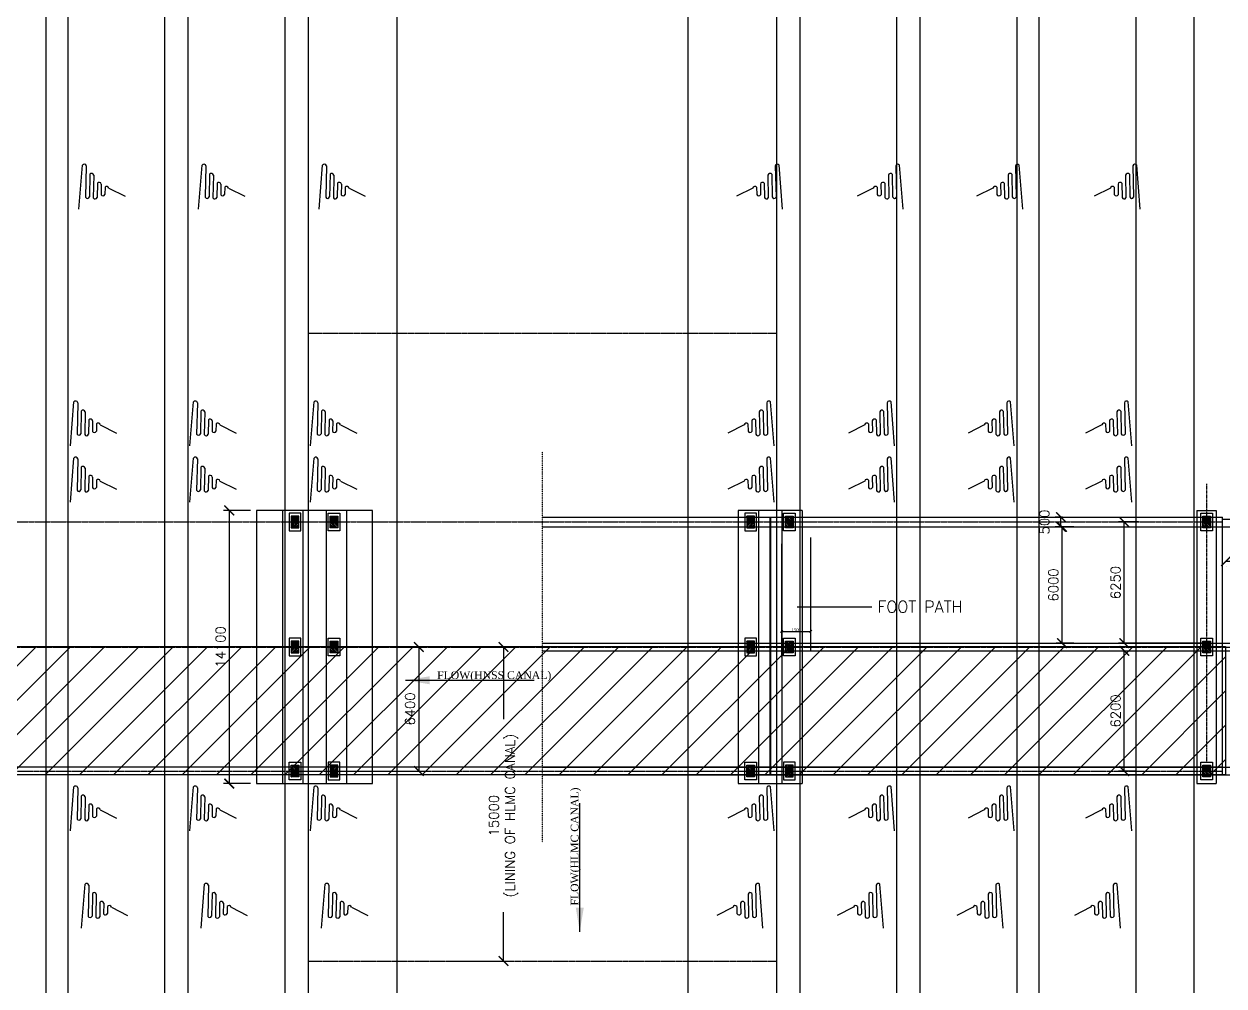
# Model space of a CAD drawing. Header units: inches. Extents: x -400915 to 515323, y 79868 to 577806.
# Drawn here: x -283651 to -221750, y 164398 to 214030 of the extents above; entities that cross this region are included whole.
import ezdxf

# ---------------------------------------------------------------- set-up
doc = ezdxf.new("R2010")
doc.units = ezdxf.units.IN
doc.header["$LTSCALE"] = 0.315
doc.header["$MEASUREMENT"] = 0
for name, pattern in [('ACAD_ISO03W100', [30, 12, -18]), ('CENTER', [50.8, 31.75, -6.35, 6.35, -6.35]), ('HIDDEN', [9.525, 6.35, -3.175])]:
    doc.linetypes.add(name, pattern=pattern)
doc.layers.get('0').update_dxf_attribs({"color": 9})
for name, color, linetype in [('CL', 5, 'CENTER'), ('rec', 7, 'Continuous'), ('stru', 2, 'Continuous')]:
    doc.layers.add(name, color=color, linetype=linetype)
doc.layers.add('crass barrier', color=1, linetype='Continuous', lineweight=20)
doc.layers.add('STRUC', color=2, linetype='Continuous', lineweight=20)
doc.styles.add('ROMANS', font='ROMANS')
doc.styles.add('S1', font='ROMANS.shx')
doc.styles.get("Standard").update_dxf_attribs({"font": 'romantic.ttf'})
doc.dimstyles.new('75', dxfattribs={"dimscale": 0, "dimtxt": 2.5, "dimasz": 2.5, "dimexe": 1.5, "dimexo": 1.5, "dimgap": 1, "dimtad": 1, "dimdec": 0, "dimzin": 0, "dimdsep": 46, "dimtxsty": 'ROMANS', "dimblk": 'ARCHTICK', "dimcen": -0.75, "dimclrd": 1, "dimclre": 1, "dimclrt": 3, "dimadec": 0, "dimazin": 0, "dimtfac": 1, "dimtdec": 0, "dimtofl": 0, "dimtmove": 0, "dimatfit": 3, "dimfxl": 1, "dimtolj": 1, "dimtzin": 0, "dimarcsym": 0})
doc.dimstyles.new('kri', dxfattribs={"dimtxt": 150, "dimasz": 125, "dimexe": 0.18, "dimexo": 0.0625, "dimgap": 0.09, "dimtad": 1, "dimdec": 0, "dimrnd": 1, "dimzin": 0, "dimdsep": 46, "dimtxsty": 'Standard', "dimblk": 'OBLIQUE', "dimcen": 0.09, "dimclrd": 1, "dimclre": 5, "dimclrt": 3, "dimadec": 0, "dimazin": 0, "dimtfac": 1, "dimtdec": 0, "dimtofl": 0, "dimtmove": 2, "dimatfit": 3, "dimfxl": 1, "dimtolj": 1, "dimtzin": 0, "dimarcsym": 0})

# ---------------------------------------------------------------- blocks, each defined once
blk = doc.blocks.new('_ArchTick')
at = {"layer": 'crass barrier', "color": 0, "const_width": 0.15}
blk.add_lwpolyline([(-0.5, -0.5), (0.5, 0.5)], dxfattribs=at)
blk = doc.blocks.new('*D238')
at = {"layer": 'Defpoints', "color": 0, "linetype": 'Continuous', "transparency": 16777216}
for p in [(-226894, 188338), (-225866, 188338), (-222146, 182088)]:
    blk.add_point(p, dxfattribs=at)
at = {"layer": 'STRUC', "color": 1, "linetype": 'Continuous', "lineweight": -2, "transparency": 16777216}
for p, q in [((-226166, 188338), (-227194, 188338)), ((-226894, 182088), (-226894, 188338)), ((-222446, 182088), (-227194, 182088))]:
    blk.add_line(p, q, dxfattribs=at)
at = {"layer": 'STRUC', "color": 1, "linetype": 'Continuous', "lineweight": -2, "transparency": 16777216, "xscale": 500, "yscale": 500, "zscale": 500}
for p, rotation in [((-226894, 188338), 90), ((-226894, 182088), 270)]:
    blk.add_blockref('_ArchTick', p, dxfattribs=dict(at, rotation=rotation))
at = {"layer": 'STRUC', "color": 3, "linetype": 'Continuous', "transparency": 16777216, "insert": (-227344, 185213), "char_height": 500, "attachment_point": 5, "rotation": 90, "style": 'ROMANS'}
blk.add_mtext('\\A1;6250', dxfattribs=at)
blk = doc.blocks.new('*D218')
at = {"layer": 'Defpoints', "color": 0, "linetype": 'Continuous', "transparency": 16777216}
for p in [(-226894, 181688), (-226894, 181688), (-225966, 175488)]:
    blk.add_point(p, dxfattribs=at)
at = {"layer": 'STRUC', "color": 1, "linetype": 'Continuous', "lineweight": -2, "transparency": 16777216}
for p, q in [((-226894, 175488), (-226894, 181688)), ((-226266, 175488), (-227194, 175488))]:
    blk.add_line(p, q, dxfattribs=at)
at = {"layer": 'STRUC', "color": 1, "linetype": 'Continuous', "lineweight": -2, "transparency": 16777216, "xscale": 500, "yscale": 500, "zscale": 500}
for p, rotation in [((-226894, 181688), 90), ((-226894, 175488), 270)]:
    blk.add_blockref('_ArchTick', p, dxfattribs=dict(at, rotation=rotation))
at = {"layer": 'STRUC', "color": 3, "linetype": 'Continuous', "transparency": 16777216, "insert": (-227344, 178588), "char_height": 500, "attachment_point": 5, "rotation": 90, "style": 'ROMANS'}
blk.add_mtext('\\A1;6200', dxfattribs=at)
blk = doc.blocks.new('_Oblique')
at = {"color": 0, "linetype": 'ByBlock', "lineweight": -2}
blk.add_line((-0.5, -0.5), (0.5, 0.5), dxfattribs=at)
blk = doc.blocks.new('*D199')
at = {"layer": 'Defpoints', "color": 0, "ltscale": 0.5, "transparency": 16777216}
for p in [(-244566, 182694), (-243066, 182694), (-243066, 181761)]:
    blk.add_point(p, dxfattribs=at)
at = {"layer": 'rec', "color": 5, "lineweight": -2, "ltscale": 0.5, "transparency": 16777216}
for p, q in [((-244566, 182694), (-244566, 182694)), ((-243066, 181761), (-243066, 182694))]:
    blk.add_line(p, q, dxfattribs=at)
at = {"layer": 'rec', "color": 1, "lineweight": -2, "ltscale": 0.5, "transparency": 16777216}
blk.add_line((-244566, 182694), (-243066, 182694), dxfattribs=at)
at = {"layer": 'rec', "color": 1, "lineweight": -2, "ltscale": 0.5, "transparency": 16777216, "xscale": 125, "yscale": 125, "zscale": 125, "rotation": 180}
blk.add_blockref('_Oblique', (-244566, 182694), dxfattribs=at)
at = {"layer": 'rec', "color": 1, "lineweight": -2, "ltscale": 0.5, "transparency": 16777216, "xscale": 125, "yscale": 125, "zscale": 125}
blk.add_blockref('_Oblique', (-243066, 182694), dxfattribs=at)
at = {"layer": 'rec', "color": 3, "ltscale": 0.5, "transparency": 16777216, "insert": (-243816, 182772), "char_height": 150, "attachment_point": 5}
blk.add_mtext('\\A1;1500', dxfattribs=at)
blk = doc.blocks.new('*D200')
at = {"layer": 'Defpoints', "color": 0, "linetype": 'Continuous', "transparency": 16777216}
for p in [(-221643, 186319), (-211600, 186318), (-211600, 186304)]:
    blk.add_point(p, dxfattribs=at)
at = {"layer": 'STRUC', "color": 1, "linetype": 'Continuous', "lineweight": -2, "transparency": 16777216}
for p, q in [((-211600, 186604), (-211600, 186618)), ((-221643, 186318), (-211600, 186318)), ((-221643, 186019), (-221643, 186018))]:
    blk.add_line(p, q, dxfattribs=at)
at = {"layer": 'STRUC', "color": 1, "linetype": 'Continuous', "lineweight": -2, "transparency": 16777216, "xscale": 500, "yscale": 500, "zscale": 500, "rotation": 180}
blk.add_blockref('_ArchTick', (-221643, 186318), dxfattribs=at)
at = {"layer": 'STRUC', "color": 1, "linetype": 'Continuous', "lineweight": -2, "transparency": 16777216, "xscale": 500, "yscale": 500, "zscale": 500}
blk.add_blockref('_ArchTick', (-211600, 186318), dxfattribs=at)
at = {"layer": 'STRUC', "color": 3, "linetype": 'Continuous', "transparency": 16777216, "insert": (-216621, 186768), "char_height": 500, "attachment_point": 5, "style": 'ROMANS'}
blk.add_mtext('\\A1;10000', dxfattribs=at)
blk = doc.blocks.new('*D201')
at = {"layer": 'Defpoints', "color": 0, "linetype": 'Continuous', "transparency": 16777216}
for p in [(-261421, 181888), (-261421, 165688), (-258912, 165688)]:
    blk.add_point(p, dxfattribs=at)
at = {"layer": 'STRUC', "color": 1, "linetype": 'Continuous', "lineweight": -2, "transparency": 16777216}
for p, q in [((-261121, 181888), (-258612, 181888)), ((-258912, 181888), (-258912, 178162)), ((-258912, 165688), (-258912, 168214)), ((-261121, 165688), (-258612, 165688))]:
    blk.add_line(p, q, dxfattribs=at)
at = {"layer": 'STRUC', "color": 1, "linetype": 'Continuous', "lineweight": -2, "transparency": 16777216, "xscale": 500, "yscale": 500, "zscale": 500}
for p, rotation in [((-258912, 181888), 90), ((-258912, 165688), 270)]:
    blk.add_blockref('_ArchTick', p, dxfattribs=dict(at, rotation=rotation))
at = {"layer": 'STRUC', "color": 3, "linetype": 'Continuous', "transparency": 16777216, "insert": (-258912, 173188), "char_height": 500, "attachment_point": 5, "rotation": 90, "style": 'ROMANS'}
blk.add_mtext('\\A1;15000\\P(LINING OF HLMC CANAL)', dxfattribs=at)
blk = doc.blocks.new('*D231')
at = {"layer": 'Defpoints', "color": 0, "linetype": 'Continuous', "transparency": 16777216}
for p in [(-271666, 188938), (-273060, 174838), (-271666, 174838)]:
    blk.add_point(p, dxfattribs=at)
at = {"layer": 'STRUC', "color": 1, "linetype": 'Continuous', "lineweight": -2, "transparency": 16777216}
for p, q in [((-271966, 188938), (-273360, 188938)), ((-273060, 188938), (-273060, 174838)), ((-271966, 174838), (-273360, 174838))]:
    blk.add_line(p, q, dxfattribs=at)
at = {"layer": 'STRUC', "color": 1, "linetype": 'Continuous', "lineweight": -2, "transparency": 16777216, "xscale": 500, "yscale": 500, "zscale": 500}
for p, rotation in [((-273060, 188938), 90), ((-273060, 174838), 270)]:
    blk.add_blockref('_ArchTick', p, dxfattribs=dict(at, rotation=rotation))
at = {"layer": 'STRUC', "color": 3, "linetype": 'Continuous', "transparency": 16777216, "insert": (-273510, 181888), "char_height": 500, "attachment_point": 5, "rotation": 90, "style": 'ROMANS'}
blk.add_mtext('\\A1;14100', dxfattribs=at)
blk = doc.blocks.new('*D232')
at = {"layer": 'Defpoints', "color": 0, "linetype": 'Continuous', "transparency": 16777216}
for p in [(-263596, 181888), (-267366, 175488), (-263282, 175488)]:
    blk.add_point(p, dxfattribs=at)
at = {"layer": 'STRUC', "color": 1, "linetype": 'Continuous', "lineweight": -2, "transparency": 16777216}
for p, q in [((-263296, 181888), (-262982, 181888)), ((-263282, 181888), (-263282, 175488)), ((-267066, 175488), (-262982, 175488))]:
    blk.add_line(p, q, dxfattribs=at)
at = {"layer": 'STRUC', "color": 1, "linetype": 'Continuous', "lineweight": -2, "transparency": 16777216, "xscale": 500, "yscale": 500, "zscale": 500}
for p, rotation in [((-263282, 181888), 90), ((-263282, 175488), 270)]:
    blk.add_blockref('_ArchTick', p, dxfattribs=dict(at, rotation=rotation))
at = {"layer": 'STRUC', "color": 3, "linetype": 'Continuous', "transparency": 16777216, "insert": (-263732, 178688), "char_height": 500, "attachment_point": 5, "rotation": 90, "style": 'ROMANS'}
blk.add_mtext('\\A1;6400', dxfattribs=at)
blk = doc.blocks.new('*D221')
at = {"layer": 'Defpoints', "color": 0, "linetype": 'Continuous', "transparency": 16777216}
for p in [(-230164, 188588), (-229778, 188588), (-229778, 188088)]:
    blk.add_point(p, dxfattribs=at)
at = {"layer": 'STRUC', "color": 1, "linetype": 'Continuous', "lineweight": -2, "transparency": 16777216}
for p, q in [((-230078, 188588), (-230464, 188588)), ((-230164, 188088), (-230164, 188588)), ((-230078, 188088), (-230464, 188088))]:
    blk.add_line(p, q, dxfattribs=at)
at = {"layer": 'STRUC', "color": 1, "linetype": 'Continuous', "lineweight": -2, "transparency": 16777216, "xscale": 500, "yscale": 500, "zscale": 500}
for p, rotation in [((-230164, 188588), 90), ((-230164, 188088), 270)]:
    blk.add_blockref('_ArchTick', p, dxfattribs=dict(at, rotation=rotation))
at = {"layer": 'STRUC', "color": 3, "linetype": 'Continuous', "transparency": 16777216, "insert": (-231014, 188338), "char_height": 500, "attachment_point": 5, "rotation": 90, "style": 'ROMANS'}
blk.add_mtext('\\A1;500', dxfattribs=at)
blk = doc.blocks.new('*D240')
at = {"layer": 'Defpoints', "color": 0, "linetype": 'Continuous', "transparency": 16777216}
for p in [(-230102, 188088), (-229189, 188088), (-229189, 182088)]:
    blk.add_point(p, dxfattribs=at)
at = {"layer": 'STRUC', "color": 1, "linetype": 'Continuous', "lineweight": -2, "transparency": 16777216}
for p, q in [((-229489, 188088), (-230402, 188088)), ((-230102, 182088), (-230102, 188088)), ((-229489, 182088), (-230402, 182088))]:
    blk.add_line(p, q, dxfattribs=at)
at = {"layer": 'STRUC', "color": 1, "linetype": 'Continuous', "lineweight": -2, "transparency": 16777216, "xscale": 500, "yscale": 500, "zscale": 500}
for p, rotation in [((-230102, 188088), 90), ((-230102, 182088), 270)]:
    blk.add_blockref('_ArchTick', p, dxfattribs=dict(at, rotation=rotation))
at = {"layer": 'STRUC', "color": 3, "linetype": 'Continuous', "transparency": 16777216, "insert": (-230552, 185088), "char_height": 500, "attachment_point": 5, "rotation": 90, "style": 'ROMANS'}
blk.add_mtext('\\A1;6000', dxfattribs=at)

msp = doc.modelspace()

# ---------------------------------------------------------------- hatches: boundary and pattern name
at = {"layer": 'rec', "ltscale": 0.5}
h = msp.add_hatch(dxfattribs=at)
h.set_pattern_fill('ANSI31', color=3, scale=500, style=0)
h.set_pattern_definition([(45, (-306961.326, -97103.174), (-44.194174, 44.194174), [])])
h.paths.add_polyline_path([(-269466, 188638), (-269866, 188638), (-269866, 188038), (-269466, 188038)])
h = msp.add_hatch(dxfattribs=at)
h.set_pattern_fill('ANSI31', color=3, scale=500, style=0)
h.set_pattern_definition([(135, (-230370.715, -97103.174), (44.194174, 44.194174), [])])
h.paths.add_polyline_path([(-267866, 188638), (-267466, 188638), (-267466, 188038), (-267866, 188038)])
h = msp.add_hatch(dxfattribs=at)
h.set_pattern_fill('ANSI31', color=3, scale=500, style=0)
h.set_pattern_definition([(45, (-283461.326, -97103.174), (-44.194174, 44.194174), [])])
h.paths.add_polyline_path([(-245966, 188638), (-246366, 188638), (-246366, 188038), (-245966, 188038)])
h = msp.add_hatch(dxfattribs=at)
h.set_pattern_fill('ANSI31', color=3, scale=500, style=0)
h.set_pattern_definition([(135, (-206870.715, -97103.174), (44.194174, 44.194174), [])])
h.paths.add_polyline_path([(-244366, 188638), (-243966, 188638), (-243966, 188038), (-244366, 188038)])
h = msp.add_hatch(dxfattribs=at)
h.set_pattern_fill('ANSI31', color=3, scale=500, style=0)
h.set_pattern_definition([(135, (-185350.715, -97103.174), (44.194174, 44.194174), [])])
h.paths.add_polyline_path([(-222846, 188638), (-222446, 188638), (-222446, 188038), (-222846, 188038)])
h = msp.add_hatch(dxfattribs=at)
h.set_pattern_fill('ANSI31', color=3, scale=500, style=0)
h.set_pattern_definition([(45, (-306961.326, -103553.174), (-44.194174, 44.194174), [])])
h.paths.add_polyline_path([(-269466, 182188), (-269866, 182188), (-269866, 181588), (-269466, 181588)])
h = msp.add_hatch(dxfattribs=at)
h.set_pattern_fill('ANSI31', color=3, scale=500, style=0)
h.set_pattern_definition([(135, (-230370.715, -103553.174), (44.194174, 44.194174), [])])
h.paths.add_polyline_path([(-267866, 182188), (-267466, 182188), (-267466, 181588), (-267866, 181588)])
h = msp.add_hatch(dxfattribs=at)
h.set_pattern_fill('ANSI31', color=3, scale=500, style=0)
h.set_pattern_definition([(45, (-283461.326, -103553.174), (-44.194174, 44.194174), [])])
h.paths.add_polyline_path([(-245966, 182188), (-246366, 182188), (-246366, 181588), (-245966, 181588)])
h = msp.add_hatch(dxfattribs=at)
h.set_pattern_fill('ANSI31', color=3, scale=500, style=0)
h.set_pattern_definition([(135, (-206870.715, -103553.174), (44.194174, 44.194174), [])])
h.paths.add_polyline_path([(-244366, 182188), (-243966, 182188), (-243966, 181588), (-244366, 181588)])
h = msp.add_hatch(dxfattribs=at)
h.set_pattern_fill('ANSI31', color=3, scale=500, style=0)
h.set_pattern_definition([(135, (-185350.715, -103553.174), (44.194174, 44.194174), [])])
h.paths.add_polyline_path([(-222846, 182188), (-222446, 182188), (-222446, 181588), (-222846, 181588)])
at = {"layer": 'rec', "linetype": 'HIDDEN', "ltscale": 500}
h = msp.add_hatch(dxfattribs=at)
h.set_pattern_fill('ANSI31', color=251, scale=10000, style=0)
h.paths.add_polyline_path([(-291996, 181913), (-221664.8, 181913), (-221664.8, 175288), (-291996, 175288)])
at = {"layer": 'rec', "ltscale": 0.5}
h = msp.add_hatch(dxfattribs=at)
h.set_pattern_fill('ANSI31', color=3, scale=500, style=0)
h.set_pattern_definition([(315, (-306961.326, 460929.226), (-44.194174, -44.194174), [])])
h.paths.add_polyline_path([(-269466, 175188), (-269866, 175188), (-269866, 175788), (-269466, 175788)])
h = msp.add_hatch(dxfattribs=at)
h.set_pattern_fill('ANSI31', color=3, scale=500, style=0)
h.set_pattern_definition([(225, (-230370.715, 460929.226), (44.194174, -44.194174), [])])
h.paths.add_polyline_path([(-267866, 175188), (-267466, 175188), (-267466, 175788), (-267866, 175788)])
h = msp.add_hatch(dxfattribs=at)
h.set_pattern_fill('ANSI31', color=3, scale=500, style=0)
h.set_pattern_definition([(315, (-283461.326, 460929.226), (-44.194174, -44.194174), [])])
h.paths.add_polyline_path([(-245966, 175188), (-246366, 175188), (-246366, 175788), (-245966, 175788)])
h = msp.add_hatch(dxfattribs=at)
h.set_pattern_fill('ANSI31', color=3, scale=500, style=0)
h.set_pattern_definition([(225, (-206870.715, 460929.226), (44.194174, -44.194174), [])])
h.paths.add_polyline_path([(-244366, 175188), (-243966, 175188), (-243966, 175788), (-244366, 175788)])
h = msp.add_hatch(dxfattribs=at)
h.set_pattern_fill('ANSI31', color=3, scale=500, style=0)
h.set_pattern_definition([(135, (-185350.715, -109953.174), (44.194174, 44.194174), [])])
h.paths.add_polyline_path([(-222846, 175788), (-222446, 175788), (-222446, 175188), (-222846, 175188)])

# ---------------------------------------------------------------- linework, layer by layer
for p, q in [((-223146, 188938), (-223146, 174838)), ((-222646, 188847.2), (-222646, 188781.4)), ((-222146, 188938), (-222146, 174838))]:
    msp.add_line(p, q)
at = {"layer": 'CL', "linetype": 'ByBlock'}
for p, q in [((-282526.6, 277508.5), (-282526.6, 86267.5)), ((-281396, 277508.5), (-281396, 86267.5)), ((-276396, 277508.5), (-276396, 86267.5)), ((-275196, 277508.5), (-275196, 86267.5)), ((-270196, 277508.5), (-270196, 86267.5)), ((-268996, 277508.5), (-268996, 86267.5)), ((-268996, 277508.5), (-268996, 86267.5)), ((-268996, 277508.5), (-268996, 86267.5)), ((-264416, 277508.5), (-264416, 86267.5)), ((-249416, 277508.5), (-249416, 86267.5)), ((-249416, 277508.5), (-249416, 86267.5)), ((-244836, 277508.5), (-244836, 86267.5)), ((-244836, 277508.5), (-244836, 86267.5)), ((-243636, 277508.5), (-243636, 86267.5)), ((-238636, 277508.5), (-238636, 86267.5)), ((-237436, 277508.5), (-237436, 86267.5)), ((-232436, 277508.5), (-232436, 86267.5)), ((-231305.5, 277508.5), (-231305.5, 86267.5)), ((-226305.5, 277508.5), (-226305.5, 86267.5)), ((-223305.5, 277508.5), (-223305.5, 86267.5)), ((-280437, 206706.5), (-280473.5, 205091)), ((-280250.6, 206275.9), (-280272.9, 205105.4)), ((-280054.5, 206231.2), (-280076.8, 205060.7)), ((-274266.7, 206706.5), (-274303.2, 205091)), ((-274080.3, 206275.9), (-274102.6, 205105.4)), ((-273884.3, 206231.2), (-273906.6, 205060.7)), ((-268049.6, 206706.5), (-268086, 205091)), ((-267863.2, 206275.9), (-267885.5, 205105.4)), ((-267667.1, 206231.2), (-267689.4, 205060.7)), ((-245278.4, 206231.2), (-245256.1, 205060.7)), ((-245082.3, 206275.9), (-245060.1, 205105.4)), ((-244895.9, 206706.5), (-244859.5, 205091)), ((-239061.2, 206231.2), (-239039, 205060.7)), ((-238865.2, 206275.9), (-238842.9, 205105.4)), ((-238678.8, 206706.5), (-238642.3, 205091)), ((-232891, 206231.2), (-232868.7, 205060.7)), ((-232694.9, 206275.9), (-232672.6, 205105.4)), ((-232508.5, 206706.5), (-232472.1, 205091)), ((-226829.7, 206231.2), (-226807.4, 205060.7)), ((-226633.6, 206275.9), (-226611.4, 205105.4)), ((-226447.2, 206706.5), (-226410.8, 205091)), ((-279862.1, 205816.9), (-279876.2, 205075.1)), ((-279666.1, 205772.2), (-279676.5, 205222.8)), ((-279468.9, 205608.1), (-279475.9, 205237.2)), ((-279272.8, 205563.4), (-278434.8, 205143.1)), ((-273691.9, 205816.9), (-273706, 205075.1)), ((-273495.8, 205772.2), (-273506.3, 205222.8)), ((-273298.6, 205608.1), (-273305.7, 205237.2)), ((-273102.6, 205563.4), (-272264.5, 205143.1)), ((-267474.7, 205816.9), (-267488.8, 205075.1)), ((-267278.6, 205772.2), (-267289.1, 205222.8)), ((-267081.5, 205608.1), (-267088.5, 205237.2)), ((-266885.4, 205563.4), (-266047.4, 205143.1)), ((-246060.1, 205563.4), (-246898.2, 205143.1)), ((-245864.1, 205608.1), (-245857, 205237.2)), ((-245666.9, 205772.2), (-245656.4, 205222.8)), ((-245470.8, 205816.9), (-245456.7, 205075.1)), ((-239843, 205563.4), (-240681, 205143.1)), ((-239646.9, 205608.1), (-239639.9, 205237.2)), ((-239449.7, 205772.2), (-239439.3, 205222.8)), ((-239253.7, 205816.9), (-239239.6, 205075.1)), ((-233672.7, 205563.4), (-234510.8, 205143.1)), ((-233476.6, 205608.1), (-233469.6, 205237.2)), ((-233279.5, 205772.2), (-233269, 205222.8)), ((-233083.4, 205816.9), (-233069.3, 205075.1)), ((-227611.4, 205563.4), (-228449.5, 205143.1)), ((-227415.4, 205608.1), (-227408.3, 205237.2)), ((-227218.2, 205772.2), (-227207.7, 205222.8)), ((-227022.1, 205816.9), (-227008, 205075.1)), ((-280880.3, 194491.7), (-280916.7, 192876.2)), ((-274710, 194491.7), (-274746.5, 192876.2)), ((-268492.9, 194491.7), (-268529.3, 192876.2)), ((-245339.2, 194491.7), (-245302.7, 192876.2)), ((-239122, 194491.7), (-239085.6, 192876.2)), ((-232951.8, 194491.7), (-232915.3, 192876.2)), ((-226890.5, 194491.7), (-226854, 192876.2)), ((-280693.9, 194061.1), (-280716.1, 192890.6)), ((-280497.8, 194016.4), (-280520.1, 192845.9)), ((-274523.6, 194061.1), (-274545.9, 192890.6)), ((-274327.5, 194016.4), (-274349.8, 192845.9)), ((-268306.5, 194061.1), (-268328.7, 192890.6)), ((-268110.4, 194016.4), (-268132.7, 192845.9)), ((-245721.7, 194016.4), (-245699.4, 192845.9)), ((-245525.6, 194061.1), (-245503.3, 192890.6)), ((-239504.5, 194016.4), (-239482.2, 192845.9)), ((-239308.4, 194061.1), (-239286.2, 192890.6)), ((-233334.2, 194016.4), (-233312, 192845.9)), ((-233138.2, 194061.1), (-233115.9, 192890.6)), ((-227273, 194016.4), (-227250.7, 192845.9)), ((-227076.9, 194061.1), (-227054.6, 192890.6)), ((-280305.4, 193602.1), (-280319.5, 192860.3)), ((-280109.3, 193557.4), (-280119.8, 193007.9)), ((-279912.1, 193393.2), (-279919.2, 193022.3)), ((-279716.1, 193348.5), (-278878, 192928.2)), ((-274135.1, 193602.1), (-274149.2, 192860.3)), ((-273939.1, 193557.4), (-273949.5, 193007.9)), ((-273741.9, 193393.2), (-273748.9, 193022.3)), ((-273545.8, 193348.5), (-272707.8, 192928.2)), ((-267918, 193602.1), (-267932.1, 192860.3)), ((-267721.9, 193557.4), (-267732.4, 193007.9)), ((-267524.7, 193393.2), (-267531.8, 193022.3)), ((-267328.7, 193348.5), (-266490.6, 192928.2)), ((-246503.4, 193348.5), (-247341.4, 192928.2)), ((-246307.3, 193393.2), (-246300.3, 193022.3)), ((-246110.1, 193557.4), (-246099.7, 193007.9)), ((-245914.1, 193602.1), (-245900, 192860.3)), ((-240286.2, 193348.5), (-241124.3, 192928.2)), ((-240090.2, 193393.2), (-240083.1, 193022.3)), ((-239893, 193557.4), (-239882.5, 193007.9)), ((-239696.9, 193602.1), (-239682.8, 192860.3)), ((-234116, 193348.5), (-234954, 192928.2)), ((-233919.9, 193393.2), (-233912.8, 193022.3)), ((-233722.7, 193557.4), (-233712.3, 193007.9)), ((-233526.7, 193602.1), (-233512.5, 192860.3)), ((-228054.7, 193348.5), (-228892.7, 192928.2)), ((-227858.6, 193393.2), (-227851.6, 193022.3)), ((-227661.4, 193557.4), (-227651, 193007.9)), ((-227465.4, 193602.1), (-227451.3, 192860.3)), ((-280880.3, 191592.3), (-280916.7, 189976.8)), ((-274710, 191592.3), (-274746.5, 189976.8)), ((-268492.9, 191592.3), (-268529.3, 189976.8)), ((-245339.2, 191592.3), (-245302.7, 189976.8)), ((-239122, 191592.3), (-239085.6, 189976.8)), ((-232951.8, 191592.3), (-232915.3, 189976.8)), ((-226890.5, 191592.3), (-226854, 189976.8)), ((-280693.9, 191161.7), (-280716.1, 189991.2)), ((-280497.8, 191117), (-280520.1, 189946.5)), ((-280305.4, 190702.7), (-280319.5, 189960.9)), ((-280109.3, 190658), (-280119.8, 190108.5)), ((-274523.6, 191161.7), (-274545.9, 189991.2)), ((-274327.5, 191117), (-274349.8, 189946.5)), ((-274135.1, 190702.7), (-274149.2, 189960.9)), ((-273939.1, 190658), (-273949.5, 190108.5)), ((-268306.5, 191161.7), (-268328.7, 189991.2)), ((-268110.4, 191117), (-268132.7, 189946.5)), ((-267918, 190702.7), (-267932.1, 189960.9)), ((-267721.9, 190658), (-267732.4, 190108.5)), ((-246110.1, 190658), (-246099.7, 190108.5)), ((-245914.1, 190702.7), (-245900, 189960.9)), ((-245721.7, 191117), (-245699.4, 189946.5)), ((-245525.6, 191161.7), (-245503.3, 189991.2)), ((-239893, 190658), (-239882.5, 190108.5)), ((-239696.9, 190702.7), (-239682.8, 189960.9)), ((-239504.5, 191117), (-239482.2, 189946.5)), ((-239308.4, 191161.7), (-239286.2, 189991.2)), ((-233722.7, 190658), (-233712.3, 190108.5)), ((-233526.7, 190702.7), (-233512.5, 189960.9)), ((-233334.2, 191117), (-233312, 189946.5)), ((-233138.2, 191161.7), (-233115.9, 189991.2)), ((-227661.4, 190658), (-227651, 190108.5)), ((-227465.4, 190702.7), (-227451.3, 189960.9)), ((-227273, 191117), (-227250.7, 189946.5)), ((-227076.9, 191161.7), (-227054.6, 189991.2)), ((-279912.1, 190493.8), (-279919.2, 190122.9)), ((-279716.1, 190449.1), (-278878, 190028.8)), ((-273741.9, 190493.8), (-273748.9, 190122.9)), ((-273545.8, 190449.1), (-272707.8, 190028.8)), ((-267524.7, 190493.8), (-267531.8, 190122.9)), ((-267328.7, 190449.1), (-266490.6, 190028.8)), ((-246503.4, 190449.1), (-247341.4, 190028.8)), ((-246307.3, 190493.8), (-246300.3, 190122.9)), ((-240286.2, 190449.1), (-241124.3, 190028.8)), ((-240090.2, 190493.8), (-240083.1, 190122.9)), ((-234116, 190449.1), (-234954, 190028.8)), ((-233919.9, 190493.8), (-233912.8, 190122.9)), ((-228054.7, 190449.1), (-228892.7, 190028.8)), ((-227858.6, 190493.8), (-227851.6, 190122.9)), ((-280880.3, 174628.9), (-280916.7, 173013.3)), ((-274710, 174628.9), (-274746.5, 173013.3)), ((-268492.9, 174628.9), (-268529.3, 173013.3)), ((-245339.2, 174628.9), (-245302.7, 173013.3)), ((-239122, 174628.9), (-239085.6, 173013.3)), ((-232951.8, 174628.9), (-232915.3, 173013.3)), ((-226890.5, 174628.9), (-226854, 173013.3)), ((-280693.9, 174198.2), (-280716.1, 173027.7)), ((-280497.8, 174153.5), (-280520.1, 172983)), ((-274523.6, 174198.2), (-274545.9, 173027.7)), ((-274327.5, 174153.5), (-274349.8, 172983)), ((-268306.5, 174198.2), (-268328.7, 173027.7)), ((-268110.4, 174153.5), (-268132.7, 172983)), ((-245721.7, 174153.5), (-245699.4, 172983)), ((-245525.6, 174198.2), (-245503.3, 173027.7)), ((-239504.5, 174153.5), (-239482.2, 172983)), ((-239308.4, 174198.2), (-239286.2, 173027.7)), ((-233334.2, 174153.5), (-233312, 172983)), ((-233138.2, 174198.2), (-233115.9, 173027.7)), ((-227273, 174153.5), (-227250.7, 172983)), ((-227076.9, 174198.2), (-227054.6, 173027.7)), ((-280305.4, 173739.2), (-280319.5, 172997.4)), ((-280109.3, 173694.5), (-280119.8, 173145.1)), ((-279912.1, 173530.4), (-279919.2, 173159.5)), ((-279716.1, 173485.7), (-278878, 173065.4)), ((-274135.1, 173739.2), (-274149.2, 172997.4)), ((-273939.1, 173694.5), (-273949.5, 173145.1)), ((-273741.9, 173530.4), (-273748.9, 173159.5)), ((-273545.8, 173485.7), (-272707.8, 173065.4)), ((-267918, 173739.2), (-267932.1, 172997.4)), ((-267721.9, 173694.5), (-267732.4, 173145.1)), ((-267524.7, 173530.4), (-267531.8, 173159.5)), ((-267328.7, 173485.7), (-266490.6, 173065.4)), ((-246503.4, 173485.7), (-247341.4, 173065.4)), ((-246307.3, 173530.4), (-246300.3, 173159.5)), ((-246110.1, 173694.5), (-246099.7, 173145.1)), ((-245914.1, 173739.2), (-245900, 172997.4)), ((-240286.2, 173485.7), (-241124.3, 173065.4)), ((-240090.2, 173530.4), (-240083.1, 173159.5)), ((-239893, 173694.5), (-239882.5, 173145.1)), ((-239696.9, 173739.2), (-239682.8, 172997.4)), ((-234116, 173485.7), (-234954, 173065.4)), ((-233919.9, 173530.4), (-233912.8, 173159.5)), ((-233722.7, 173694.5), (-233712.3, 173145.1)), ((-233526.7, 173739.2), (-233512.5, 172997.4)), ((-228054.7, 173485.7), (-228892.7, 173065.4)), ((-227858.6, 173530.4), (-227851.6, 173159.5)), ((-227661.4, 173694.5), (-227651, 173145.1)), ((-227465.4, 173739.2), (-227451.3, 172997.4)), ((-280306.1, 169603.7), (-280342.5, 167988.1)), ((-280119.7, 169173), (-280141.9, 168002.5)), ((-279923.6, 169128.4), (-279945.9, 167957.8)), ((-274135.8, 169603.7), (-274172.2, 167988.1)), ((-273949.4, 169173), (-273971.7, 168002.5)), ((-273753.3, 169128.4), (-273775.6, 167957.8)), ((-267918.7, 169603.7), (-267955.1, 167988.1)), ((-267732.2, 169173), (-267754.5, 168002.5)), ((-267536.2, 169128.4), (-267558.5, 167957.8)), ((-246295.9, 169128.4), (-246273.6, 167957.8)), ((-246099.8, 169173), (-246077.5, 168002.5)), ((-245913.4, 169603.7), (-245876.9, 167988.1)), ((-240078.7, 169128.4), (-240056.4, 167957.8)), ((-239882.6, 169173), (-239860.4, 168002.5)), ((-239696.2, 169603.7), (-239659.8, 167988.1)), ((-233908.4, 169128.4), (-233886.2, 167957.8)), ((-233712.4, 169173), (-233690.1, 168002.5)), ((-233526, 169603.7), (-233489.5, 167988.1)), ((-227847.2, 169128.4), (-227824.9, 167957.8)), ((-227651.1, 169173), (-227628.8, 168002.5)), ((-227464.7, 169603.7), (-227428.2, 167988.1)), ((-279731.2, 168714), (-279745.3, 167972.2)), ((-279535.1, 168669.3), (-279545.6, 168119.9)), ((-279337.9, 168505.2), (-279345, 168134.3)), ((-279141.9, 168460.5), (-278303.8, 168040.2)), ((-273560.9, 168714), (-273575, 167972.2)), ((-273364.9, 168669.3), (-273375.3, 168119.9)), ((-273167.7, 168505.2), (-273174.7, 168134.3)), ((-272971.6, 168460.5), (-272133.6, 168040.2)), ((-267343.8, 168714), (-267357.9, 167972.2)), ((-267147.7, 168669.3), (-267158.2, 168119.9)), ((-266950.5, 168505.2), (-266957.6, 168134.3)), ((-266754.5, 168460.5), (-265916.4, 168040.2)), ((-247077.6, 168460.5), (-247915.6, 168040.2)), ((-246881.5, 168505.2), (-246874.5, 168134.3)), ((-246684.3, 168669.3), (-246673.9, 168119.9)), ((-246488.3, 168714), (-246474.2, 167972.2)), ((-240860.4, 168460.5), (-241698.5, 168040.2)), ((-240664.4, 168505.2), (-240657.3, 168134.3)), ((-240467.2, 168669.3), (-240456.7, 168119.9)), ((-240271.1, 168714), (-240257, 167972.2)), ((-234690.2, 168460.5), (-235528.2, 168040.2)), ((-234494.1, 168505.2), (-234487, 168134.3)), ((-234296.9, 168669.3), (-234286.5, 168119.9)), ((-234100.9, 168714), (-234086.7, 167972.2)), ((-228628.9, 168460.5), (-229466.9, 168040.2)), ((-228432.8, 168505.2), (-228425.8, 168134.3)), ((-228235.6, 168669.3), (-228225.2, 168119.9)), ((-228039.6, 168714), (-228025.5, 167972.2))]:
    msp.add_line(p, q, dxfattribs=at)
at = {"layer": 'CL', "linetype": 'ByBlock', "ltscale": 0.5}
msp.add_line((-249416, 195026.6), (-249416, 86267.5), dxfattribs=at)
at = {"layer": 'CL', "linetype": 'ACAD_ISO03W100'}
msp.add_line((-256916, 191963.4), (-256916, 171812.7), dxfattribs=at)
at = {"layer": 'CL'}
msp.add_line((-222646, 190306.2), (-222646, 175988), dxfattribs=at)
at = {"layer": 'CL', "color": 1, "linetype": 'ByBlock', "ltscale": 0.5}
for p, q in [((-256916, 188588), (-221836, 188588)), ((-245186, 188538), (-245186, 175288)), ((-245146, 188538), (-245146, 175288)), ((-256916, 188088), (-221836, 188088)), ((-244566, 181360.8), (-244566, 187210.8)), ((-243066, 181688), (-243066, 187538)), ((-256916, 182088), (-245186, 182088)), ((-245146, 182088), (-222666, 182088)), ((-222646, 182088), (-211600, 182088)), ((-256916, 181688), (-245186, 181688)), ((-245146, 181688), (-222666, 181688)), ((-222646, 181688), (-211600, 181688)), ((-256916, 175688), (-221836, 175688)), ((-256916, 175288), (-221836, 175288))]:
    msp.add_line(p, q, dxfattribs=at)
at = {"layer": 'CL', "linetype": 'ByBlock'}
for points in [[(-280816, 204477.5), (-280633, 206752.7, -0.922831), (-280633, 206752.7, 3.0146704)], [(-274645.7, 204477.5), (-274462.8, 206752.7, -0.922831), (-274462.8, 206752.7, 3.0146704)], [(-268428.5, 204477.5), (-268245.6, 206752.7, -0.922831), (-268245.6, 206752.7, 3.0146704)], [(-244517, 204477.5), (-244699.9, 206752.7, 0.922831), (-244699.9, 206752.7, -3.0146704)], [(-238299.8, 204477.5), (-238482.7, 206752.7, 0.922831), (-238482.7, 206752.7, -3.0146704)], [(-232129.6, 204477.5), (-232312.5, 206752.7, 0.922831), (-232312.5, 206752.7, -3.0146704)], [(-226068.3, 204477.5), (-226251.2, 206752.7, 0.922831), (-226251.2, 206752.7, -3.0146704)], [(-281259.2, 192262.7), (-281076.3, 194537.9, -0.922831), (-281076.3, 194537.9, 3.0146704)], [(-275089, 192262.7), (-274906, 194537.9, -0.922831), (-274906, 194537.9, 3.0146704)], [(-268871.8, 192262.7), (-268688.9, 194537.9, -0.922831), (-268688.9, 194537.9, 3.0146704)], [(-244960.2, 192262.7), (-245143.2, 194537.9, 0.922831), (-245143.2, 194537.9, -3.0146704)], [(-238743.1, 192262.7), (-238926, 194537.9, 0.922831), (-238926, 194537.9, -3.0146704)], [(-232572.8, 192262.7), (-232755.7, 194537.9, 0.922831), (-232755.7, 194537.9, -3.0146704)], [(-226511.5, 192262.7), (-226694.5, 194537.9, 0.922831), (-226694.5, 194537.9, -3.0146704)], [(-281259.2, 189363.3), (-281076.3, 191638.5, -0.922831), (-281076.3, 191638.5, 3.0146704)], [(-275089, 189363.3), (-274906, 191638.5, -0.922831), (-274906, 191638.5, 3.0146704)], [(-268871.8, 189363.3), (-268688.9, 191638.5, -0.922831), (-268688.9, 191638.5, 3.0146704)], [(-244960.2, 189363.3), (-245143.2, 191638.5, 0.922831), (-245143.2, 191638.5, -3.0146704)], [(-238743.1, 189363.3), (-238926, 191638.5, 0.922831), (-238926, 191638.5, -3.0146704)], [(-232572.8, 189363.3), (-232755.7, 191638.5, 0.922831), (-232755.7, 191638.5, -3.0146704)], [(-226511.5, 189363.3), (-226694.5, 191638.5, 0.922831), (-226694.5, 191638.5, -3.0146704)], [(-281259.2, 172399.9), (-281076.3, 174675, -0.922831), (-281076.3, 174675, 3.0146704)], [(-275089, 172399.9), (-274906, 174675, -0.922831), (-274906, 174675, 3.0146704)], [(-268871.8, 172399.9), (-268688.9, 174675, -0.922831), (-268688.9, 174675, 3.0146704)], [(-244960.2, 172399.9), (-245143.2, 174675, 0.922831), (-245143.2, 174675, -3.0146704)], [(-238743.1, 172399.9), (-238926, 174675, 0.922831), (-238926, 174675, -3.0146704)], [(-232572.8, 172399.9), (-232755.7, 174675, 0.922831), (-232755.7, 174675, -3.0146704)], [(-226511.5, 172399.9), (-226694.5, 174675, 0.922831), (-226694.5, 174675, -3.0146704)], [(-280685, 167374.7), (-280502.1, 169649.9, -0.922831), (-280502.1, 169649.9, 3.0146704)], [(-274514.8, 167374.7), (-274331.8, 169649.9, -0.922831), (-274331.8, 169649.9, 3.0146704)], [(-268297.6, 167374.7), (-268114.7, 169649.9, -0.922831), (-268114.7, 169649.9, 3.0146704)], [(-245534.4, 167374.7), (-245717.4, 169649.9, 0.922831), (-245717.4, 169649.9, -3.0146704)], [(-239317.3, 167374.7), (-239500.2, 169649.9, 0.922831), (-239500.2, 169649.9, -3.0146704)], [(-233147, 167374.7), (-233329.9, 169649.9, 0.922831), (-233329.9, 169649.9, -3.0146704)], [(-227085.7, 167374.7), (-227268.7, 169649.9, 0.922831), (-227268.7, 169649.9, -3.0146704)]]:
    msp.add_lwpolyline(points, format="xyb", dxfattribs=at)
for centre, start, end in [((-280545, 206686.6), 11.223685, 143.095308), ((-274374.7, 206686.6), 11.223685, 143.095308), ((-268157.6, 206686.6), 11.223685, 143.095308), ((-244787.9, 206686.6), 36.904692, 168.776315), ((-238570.8, 206686.6), 36.904692, 168.776315), ((-232400.5, 206686.6), 36.904692, 168.776315), ((-226339.3, 206686.6), 36.904692, 168.776315), ((-280162.6, 206209.8), 11.223685, 143.095308), ((-273992.3, 206209.8), 11.223685, 143.095308), ((-267775.1, 206209.8), 11.223685, 143.095308), ((-245170.4, 206209.8), 36.904692, 168.776315), ((-238953.2, 206209.8), 36.904692, 168.776315), ((-232783, 206209.8), 36.904692, 168.776315), ((-226721.7, 206209.8), 36.904692, 168.776315), ((-279774.1, 205750.8), 11.223685, 143.095308), ((-279380.8, 205541.9), 11.223685, 143.095308), ((-273603.8, 205750.8), 11.223685, 143.095308), ((-273210.6, 205541.9), 11.223685, 143.095308), ((-267386.7, 205750.8), 11.223685, 143.095308), ((-266993.4, 205541.9), 11.223685, 143.095308), ((-245952.1, 205541.9), 36.904692, 168.776315), ((-245558.9, 205750.8), 36.904692, 168.776315), ((-239735, 205541.9), 36.904692, 168.776315), ((-239341.7, 205750.8), 36.904692, 168.776315), ((-233564.7, 205541.9), 36.904692, 168.776315), ((-233171.5, 205750.8), 36.904692, 168.776315), ((-227503.4, 205541.9), 36.904692, 168.776315), ((-227110.2, 205750.8), 36.904692, 168.776315), ((-280376.4, 205143), 208.167595, 340.039219), ((-279979.7, 205112.7), 208.167595, 340.039219), ((-279579.4, 205274.8), 208.167595, 340.039219), ((-274206.1, 205143), 208.167595, 340.039219), ((-273809.5, 205112.7), 208.167595, 340.039219), ((-273409.2, 205274.8), 208.167595, 340.039219), ((-267989, 205143), 208.167595, 340.039219), ((-267592.3, 205112.7), 208.167595, 340.039219), ((-267192, 205274.8), 208.167595, 340.039219), ((-245753.5, 205274.8), 199.960781, 331.832405), ((-245353.2, 205112.7), 199.960781, 331.832405), ((-244956.6, 205143), 199.960781, 331.832405), ((-239536.4, 205274.8), 199.960781, 331.832405), ((-239136, 205112.7), 199.960781, 331.832405), ((-238739.4, 205143), 199.960781, 331.832405), ((-233366.1, 205274.8), 199.960781, 331.832405), ((-232965.8, 205112.7), 199.960781, 331.832405), ((-232569.1, 205143), 199.960781, 331.832405), ((-227304.8, 205274.8), 199.960781, 331.832405), ((-226904.5, 205112.7), 199.960781, 331.832405), ((-226507.9, 205143), 199.960781, 331.832405), ((-280988.3, 194471.8), 11.223685, 143.095308), ((-274818, 194471.8), 11.223685, 143.095308), ((-268600.8, 194471.8), 11.223685, 143.095308), ((-245231.2, 194471.8), 36.904692, 168.776315), ((-239014.1, 194471.8), 36.904692, 168.776315), ((-232843.8, 194471.8), 36.904692, 168.776315), ((-226782.5, 194471.8), 36.904692, 168.776315), ((-280605.8, 193995), 11.223685, 143.095308), ((-274435.5, 193995), 11.223685, 143.095308), ((-268218.4, 193995), 11.223685, 143.095308), ((-245613.6, 193995), 36.904692, 168.776315), ((-239396.5, 193995), 36.904692, 168.776315), ((-233226.2, 193995), 36.904692, 168.776315), ((-227164.9, 193995), 36.904692, 168.776315), ((-280217.3, 193535.9), 11.223685, 143.095308), ((-279824.1, 193327.1), 11.223685, 143.095308), ((-274047.1, 193535.9), 11.223685, 143.095308), ((-273653.8, 193327.1), 11.223685, 143.095308), ((-267829.9, 193535.9), 11.223685, 143.095308), ((-267436.7, 193327.1), 11.223685, 143.095308), ((-246395.4, 193327.1), 36.904692, 168.776315), ((-246002.1, 193535.9), 36.904692, 168.776315), ((-240178.2, 193327.1), 36.904692, 168.776315), ((-239785, 193535.9), 36.904692, 168.776315), ((-234008, 193327.1), 36.904692, 168.776315), ((-233614.7, 193535.9), 36.904692, 168.776315), ((-227946.7, 193327.1), 36.904692, 168.776315), ((-227553.4, 193535.9), 36.904692, 168.776315), ((-280819.6, 192928.2), 208.167595, 340.039219), ((-280423, 192897.9), 208.167595, 340.039219), ((-280022.7, 193059.9), 208.167595, 340.039219), ((-274649.4, 192928.2), 208.167595, 340.039219), ((-274252.7, 192897.9), 208.167595, 340.039219), ((-273852.4, 193059.9), 208.167595, 340.039219), ((-268432.2, 192928.2), 208.167595, 340.039219), ((-268035.6, 192897.9), 208.167595, 340.039219), ((-267635.3, 193059.9), 208.167595, 340.039219), ((-246196.8, 193059.9), 199.960781, 331.832405), ((-245796.5, 192897.9), 199.960781, 331.832405), ((-245399.8, 192928.2), 199.960781, 331.832405), ((-239979.6, 193059.9), 199.960781, 331.832405), ((-239579.3, 192897.9), 199.960781, 331.832405), ((-239182.7, 192928.2), 199.960781, 331.832405), ((-233809.3, 193059.9), 199.960781, 331.832405), ((-233409, 192897.9), 199.960781, 331.832405), ((-233012.4, 192928.2), 199.960781, 331.832405), ((-227748.1, 193059.9), 199.960781, 331.832405), ((-227347.8, 192897.9), 199.960781, 331.832405), ((-226951.1, 192928.2), 199.960781, 331.832405), ((-280988.3, 191572.4), 11.223685, 143.095308), ((-274818, 191572.4), 11.223685, 143.095308), ((-268600.8, 191572.4), 11.223685, 143.095308), ((-245231.2, 191572.4), 36.904692, 168.776315), ((-239014.1, 191572.4), 36.904692, 168.776315), ((-232843.8, 191572.4), 36.904692, 168.776315), ((-226782.5, 191572.4), 36.904692, 168.776315), ((-280605.8, 191095.6), 11.223685, 143.095308), ((-280217.3, 190636.5), 11.223685, 143.095308), ((-274435.5, 191095.6), 11.223685, 143.095308), ((-274047.1, 190636.5), 11.223685, 143.095308), ((-268218.4, 191095.6), 11.223685, 143.095308), ((-267829.9, 190636.5), 11.223685, 143.095308), ((-246002.1, 190636.5), 36.904692, 168.776315), ((-245613.6, 191095.6), 36.904692, 168.776315), ((-239785, 190636.5), 36.904692, 168.776315), ((-239396.5, 191095.6), 36.904692, 168.776315), ((-233614.7, 190636.5), 36.904692, 168.776315), ((-233226.2, 191095.6), 36.904692, 168.776315), ((-227553.4, 190636.5), 36.904692, 168.776315), ((-227164.9, 191095.6), 36.904692, 168.776315), ((-280022.7, 190160.5), 208.167595, 340.039219), ((-279824.1, 190427.7), 11.223685, 143.095308), ((-273852.4, 190160.5), 208.167595, 340.039219), ((-273653.8, 190427.7), 11.223685, 143.095308), ((-267635.3, 190160.5), 208.167595, 340.039219), ((-267436.7, 190427.7), 11.223685, 143.095308), ((-246395.4, 190427.7), 36.904692, 168.776315), ((-246196.8, 190160.5), 199.960781, 331.832405), ((-240178.2, 190427.7), 36.904692, 168.776315), ((-239979.6, 190160.5), 199.960781, 331.832405), ((-234008, 190427.7), 36.904692, 168.776315), ((-233809.3, 190160.5), 199.960781, 331.832405), ((-227946.7, 190427.7), 36.904692, 168.776315), ((-227748.1, 190160.5), 199.960781, 331.832405), ((-280819.6, 190028.8), 208.167595, 340.039219), ((-280423, 189998.5), 208.167595, 340.039219), ((-274649.4, 190028.8), 208.167595, 340.039219), ((-274252.7, 189998.5), 208.167595, 340.039219), ((-268432.2, 190028.8), 208.167595, 340.039219), ((-268035.6, 189998.5), 208.167595, 340.039219), ((-245796.5, 189998.5), 199.960781, 331.832405), ((-245399.8, 190028.8), 199.960781, 331.832405), ((-239579.3, 189998.5), 199.960781, 331.832405), ((-239182.7, 190028.8), 199.960781, 331.832405), ((-233409, 189998.5), 199.960781, 331.832405), ((-233012.4, 190028.8), 199.960781, 331.832405), ((-227347.8, 189998.5), 199.960781, 331.832405), ((-226951.1, 190028.8), 199.960781, 331.832405), ((-280988.3, 174608.9), 11.223685, 143.095308), ((-274818, 174608.9), 11.223685, 143.095308), ((-268600.8, 174608.9), 11.223685, 143.095308), ((-245231.2, 174608.9), 36.904692, 168.776315), ((-239014.1, 174608.9), 36.904692, 168.776315), ((-232843.8, 174608.9), 36.904692, 168.776315), ((-226782.5, 174608.9), 36.904692, 168.776315), ((-280605.8, 174132.1), 11.223685, 143.095308), ((-274435.5, 174132.1), 11.223685, 143.095308), ((-268218.4, 174132.1), 11.223685, 143.095308), ((-245613.6, 174132.1), 36.904692, 168.776315), ((-239396.5, 174132.1), 36.904692, 168.776315), ((-233226.2, 174132.1), 36.904692, 168.776315), ((-227164.9, 174132.1), 36.904692, 168.776315), ((-280217.3, 173673.1), 11.223685, 143.095308), ((-279824.1, 173464.3), 11.223685, 143.095308), ((-274047.1, 173673.1), 11.223685, 143.095308), ((-273653.8, 173464.3), 11.223685, 143.095308), ((-267829.9, 173673.1), 11.223685, 143.095308), ((-267436.7, 173464.3), 11.223685, 143.095308), ((-246395.4, 173464.3), 36.904692, 168.776315), ((-246002.1, 173673.1), 36.904692, 168.776315), ((-240178.2, 173464.3), 36.904692, 168.776315), ((-239785, 173673.1), 36.904692, 168.776315), ((-234008, 173464.3), 36.904692, 168.776315), ((-233614.7, 173673.1), 36.904692, 168.776315), ((-227946.7, 173464.3), 36.904692, 168.776315), ((-227553.4, 173673.1), 36.904692, 168.776315), ((-280819.6, 173065.3), 208.167595, 340.039219), ((-280423, 173035), 208.167595, 340.039219), ((-280022.7, 173197.1), 208.167595, 340.039219), ((-274649.4, 173065.3), 208.167595, 340.039219), ((-274252.7, 173035), 208.167595, 340.039219), ((-273852.4, 173197.1), 208.167595, 340.039219), ((-268432.2, 173065.3), 208.167595, 340.039219), ((-268035.6, 173035), 208.167595, 340.039219), ((-267635.3, 173197.1), 208.167595, 340.039219), ((-246196.8, 173197.1), 199.960781, 331.832405), ((-245796.5, 173035), 199.960781, 331.832405), ((-245399.8, 173065.3), 199.960781, 331.832405), ((-239979.6, 173197.1), 199.960781, 331.832405), ((-239579.3, 173035), 199.960781, 331.832405), ((-239182.7, 173065.3), 199.960781, 331.832405), ((-233809.3, 173197.1), 199.960781, 331.832405), ((-233409, 173035), 199.960781, 331.832405), ((-233012.4, 173065.3), 199.960781, 331.832405), ((-227748.1, 173197.1), 199.960781, 331.832405), ((-227347.8, 173035), 199.960781, 331.832405), ((-226951.1, 173065.3), 199.960781, 331.832405), ((-280414.1, 169583.7), 11.223685, 143.095308), ((-274243.8, 169583.7), 11.223685, 143.095308), ((-268026.6, 169583.7), 11.223685, 143.095308), ((-245805.4, 169583.7), 36.904692, 168.776315), ((-239588.3, 169583.7), 36.904692, 168.776315), ((-233418, 169583.7), 36.904692, 168.776315), ((-227356.7, 169583.7), 36.904692, 168.776315), ((-280031.6, 169106.9), 11.223685, 143.095308), ((-273861.3, 169106.9), 11.223685, 143.095308), ((-267644.2, 169106.9), 11.223685, 143.095308), ((-246187.8, 169106.9), 36.904692, 168.776315), ((-239970.7, 169106.9), 36.904692, 168.776315), ((-233800.4, 169106.9), 36.904692, 168.776315), ((-227739.1, 169106.9), 36.904692, 168.776315), ((-279643.1, 168647.9), 11.223685, 143.095308), ((-279249.9, 168439.1), 11.223685, 143.095308), ((-273472.9, 168647.9), 11.223685, 143.095308), ((-273079.6, 168439.1), 11.223685, 143.095308), ((-267255.7, 168647.9), 11.223685, 143.095308), ((-266862.5, 168439.1), 11.223685, 143.095308), ((-246969.6, 168439.1), 36.904692, 168.776315), ((-246576.3, 168647.9), 36.904692, 168.776315), ((-240752.4, 168439.1), 36.904692, 168.776315), ((-240359.2, 168647.9), 36.904692, 168.776315), ((-234582.2, 168439.1), 36.904692, 168.776315), ((-234188.9, 168647.9), 36.904692, 168.776315), ((-228520.9, 168439.1), 36.904692, 168.776315), ((-228127.6, 168647.9), 36.904692, 168.776315), ((-280245.4, 168040.1), 208.167595, 340.039219), ((-279848.8, 168009.8), 208.167595, 340.039219), ((-279448.5, 168171.9), 208.167595, 340.039219), ((-274075.2, 168040.1), 208.167595, 340.039219), ((-273678.5, 168009.8), 208.167595, 340.039219), ((-273278.2, 168171.9), 208.167595, 340.039219), ((-267858, 168040.1), 208.167595, 340.039219), ((-267461.4, 168009.8), 208.167595, 340.039219), ((-267061.1, 168171.9), 208.167595, 340.039219), ((-246771, 168171.9), 199.960781, 331.832405), ((-246370.7, 168009.8), 199.960781, 331.832405), ((-245974, 168040.1), 199.960781, 331.832405), ((-240553.8, 168171.9), 199.960781, 331.832405), ((-240153.5, 168009.8), 199.960781, 331.832405), ((-239756.9, 168040.1), 199.960781, 331.832405), ((-234383.5, 168171.9), 199.960781, 331.832405), ((-233983.2, 168009.8), 199.960781, 331.832405), ((-233586.6, 168040.1), 199.960781, 331.832405), ((-228322.3, 168171.9), 199.960781, 331.832405), ((-227922, 168009.8), 199.960781, 331.832405), ((-227525.3, 168040.1), 199.960781, 331.832405)]:
    msp.add_arc(centre, 110.1, start, end, dxfattribs=at)
at = {"layer": 'rec', "linetype": 'CENTER', "ltscale": 0.5}
for p, q in [((-268996, 198088), (-244836, 198088)), ((-291996, 188338), (-221836, 188338)), ((-291166, 181888), (-222666, 181888)), ((-222646, 181888), (-211600, 181888)), ((-291186, 175488), (-221836, 175488)), ((-268996, 165688), (-244836, 165688))]:
    msp.add_line(p, q, dxfattribs=at)
at = {"layer": 'rec', "ltscale": 0.5}
for p, q in [((-268996, 198088), (-268996, 165688)), ((-268996, 198088), (-268996, 165688)), ((-244836, 198088), (-244836, 165688)), ((-270316, 188938), (-270316, 174838)), ((-267016, 188938), (-267016, 174838)), ((-246816, 188938), (-246816, 174838)), ((-243516, 188938), (-246816, 188938)), ((-243516, 188938), (-243516, 174838)), ((-223146, 188938), (-222146, 188938)), ((-269866, 188038), (-269466, 188638)), ((-243966, 188038), (-244366, 188638)), ((-221836, 175288), (-221836, 188588)), ((-221836, 175688), (-291996, 175688)), ((-246816, 174838), (-243516, 174838)), ((-223146, 174838), (-222146, 174838))]:
    msp.add_line(p, q, dxfattribs=at)
at = {"layer": 'rec', "color": 1, "linetype": 'HIDDEN', "ltscale": 0.5}
for p, q in [((-269266, 188938), (-269266, 174838)), ((-268066, 188938), (-268066, 174838)), ((-245766, 188938), (-245766, 174838)), ((-244566, 188938), (-244566, 174838))]:
    msp.add_line(p, q, dxfattribs=at)
at = {"layer": 'rec', "ltscale": 0.5}
for points in [[(-271666, 174838), (-265666, 174838), (-265666, 188938), (-271666, 188938)], [(-269966, 187888), (-269366, 187888), (-269366, 188788), (-269966, 188788)], [(-269466, 188638), (-269866, 188638), (-269866, 188038), (-269466, 188038)], [(-267366, 187888), (-267966, 187888), (-267966, 188788), (-267366, 188788)], [(-267866, 188638), (-267466, 188638), (-267466, 188038), (-267866, 188038)], [(-246466, 187888), (-245866, 187888), (-245866, 188788), (-246466, 188788)], [(-245966, 188638), (-246366, 188638), (-246366, 188038), (-245966, 188038)], [(-243866, 187888), (-244466, 187888), (-244466, 188788), (-243866, 188788)], [(-244366, 188638), (-243966, 188638), (-243966, 188038), (-244366, 188038)], [(-222346, 187888), (-222946, 187888), (-222946, 188788), (-222346, 188788)], [(-222846, 188638), (-222446, 188638), (-222446, 188038), (-222846, 188038)], [(-269966, 181438), (-269366, 181438), (-269366, 182338), (-269966, 182338)], [(-269466, 182188), (-269866, 182188), (-269866, 181588), (-269466, 181588)], [(-267366, 181438), (-267966, 181438), (-267966, 182338), (-267366, 182338)], [(-267866, 182188), (-267466, 182188), (-267466, 181588), (-267866, 181588)], [(-246466, 181438), (-245866, 181438), (-245866, 182338), (-246466, 182338)], [(-245966, 182188), (-246366, 182188), (-246366, 181588), (-245966, 181588)], [(-243866, 181438), (-244466, 181438), (-244466, 182338), (-243866, 182338)], [(-244366, 182188), (-243966, 182188), (-243966, 181588), (-244366, 181588)], [(-222346, 181438), (-222946, 181438), (-222946, 182338), (-222346, 182338)], [(-222846, 182188), (-222446, 182188), (-222446, 181588), (-222846, 181588)], [(-291996, 181913), (-221664.8, 181913), (-221664.8, 175288), (-291996, 175288)], [(-269966, 175938), (-269366, 175938), (-269366, 175038), (-269966, 175038)], [(-267366, 175938), (-267966, 175938), (-267966, 175038), (-267366, 175038)], [(-246466, 175938), (-245866, 175938), (-245866, 175038), (-246466, 175038)], [(-243866, 175938), (-244466, 175938), (-244466, 175038), (-243866, 175038)], [(-222346, 175038), (-222946, 175038), (-222946, 175938), (-222346, 175938)], [(-269466, 175188), (-269866, 175188), (-269866, 175788), (-269466, 175788)], [(-267866, 175188), (-267466, 175188), (-267466, 175788), (-267866, 175788)], [(-245966, 175188), (-246366, 175188), (-246366, 175788), (-245966, 175788)], [(-244366, 175188), (-243966, 175188), (-243966, 175788), (-244366, 175788)], [(-222846, 175788), (-222446, 175788), (-222446, 175188), (-222846, 175188)]]:
    msp.add_lwpolyline(points, close=True, dxfattribs=at)
at = {"layer": 'stru'}
for p, q in [((-221836, 188488), (-211600, 188488)), ((-221836, 188088), (-211600, 188088)), ((-221836, 175688), (-211600, 175688)), ((-221836, 175288), (-211600, 175288))]:
    msp.add_line(p, q, dxfattribs=at)

# ---------------------------------------------------------------- texts
msp.add_text('FLOW(HNSS CANAL)', height=400, dxfattribs=at).set_placement((-262343.1, 180237.1))
msp.add_text('FLOW(HLMC CANAL)', height=400, rotation=90, dxfattribs=at).set_placement((-255048.4, 168548.4))
at = {"layer": 'stru', "insert": (-239629.7, 184261.8), "char_height": 600, "width": 154779.919, "attachment_point": 1, "style": 'S1'}
msp.add_mtext('FOOT PATH', dxfattribs=at)

# ---------------------------------------------------------------- dimensions: what is measured, and where the dimension line sits
at = {"layer": 'rec', "ltscale": 0.5}
dim = msp.add_linear_dim(base=(-243066, 182694.3), p1=(-244566, 182694.3), p2=(-243066, 181760.8), dimstyle='kri', dxfattribs=at)
dim.commit()
dim.dimension.update_dxf_attribs({"geometry": '*D199', "text_midpoint": (-243816, 182772.3)})
at = {"layer": 'STRUC', "linetype": 'Continuous'}
for base, p1, p2, picture, middle in [((-273060.1, 174838), (-271666, 188938), (-271666, 174838), '*D231', (-273510.1, 181888)), ((-230164, 188588), (-229777.6, 188088), (-229777.6, 188588), '*D221', (-231014, 188338)), ((-230101.5, 188088), (-229188.6, 182088), (-229188.6, 188088), '*D240', (-230551.5, 185088)), ((-226894, 188338), (-222146, 182088), (-225866, 188338), '*D238', (-227344, 185213)), ((-263282.1, 175488), (-263596.3, 181888), (-267366, 175488), '*D232', (-263732.1, 178688)), ((-226894, 181688), (-225966, 175488), (-226894, 181688), '*D218', (-227344, 178588))]:
    dim = msp.add_linear_dim(base=base, p1=p1, p2=p2, angle=90, dimstyle='75', override={"dimscale": 200, "dimtmove": 2}, dxfattribs=at)
    dim.commit()
    dim.dimension.update_dxf_attribs({"geometry": picture, "text_midpoint": middle})
dim = msp.add_linear_dim(base=(-211600, 186317.7), p1=(-221642.7, 186319.2), p2=(-211600, 186303.6), text='10000', dimstyle='75', override={"dimscale": 200, "dimtmove": 2}, dxfattribs=at)
dim.commit()
dim.dimension.update_dxf_attribs({"geometry": '*D200', "text_midpoint": (-216621.3, 186767.7)})
dim = msp.add_linear_dim(base=(-258912.1, 165688), p1=(-261421.3, 181888), p2=(-261421.3, 165688), angle=90, text='15000\\P(LINING OF HLMC CANAL)', dimstyle='75', override={"dimscale": 200, "dimtmove": 2}, dxfattribs=at)
dim.commit()
dim.dimension.update_dxf_attribs({"geometry": '*D201', "text_midpoint": (-258912.1, 173188), "dimtype": 160})

# ---------------------------------------------------------------- leaders
at = {"layer": 'rec', "ltscale": 0.5}
for points, override in [([(-243771.5, 183956.9), (-239924.7, 183956.9)], {"dimgap": 0.09, "dimtad": 0}), ([(-263973.5, 180171), (-257338.6, 180171)], {"dimasz": 1250, "dimgap": 0.09, "dimtad": 0}), ([(-254982.2, 167190.5), (-254982.2, 173825.3)], {"dimasz": 1250, "dimgap": 0.09, "dimtad": 0})]:
    msp.add_leader(points, dimstyle='kri', override=override, dxfattribs=at)

doc.saveas('drawing.dxf')
